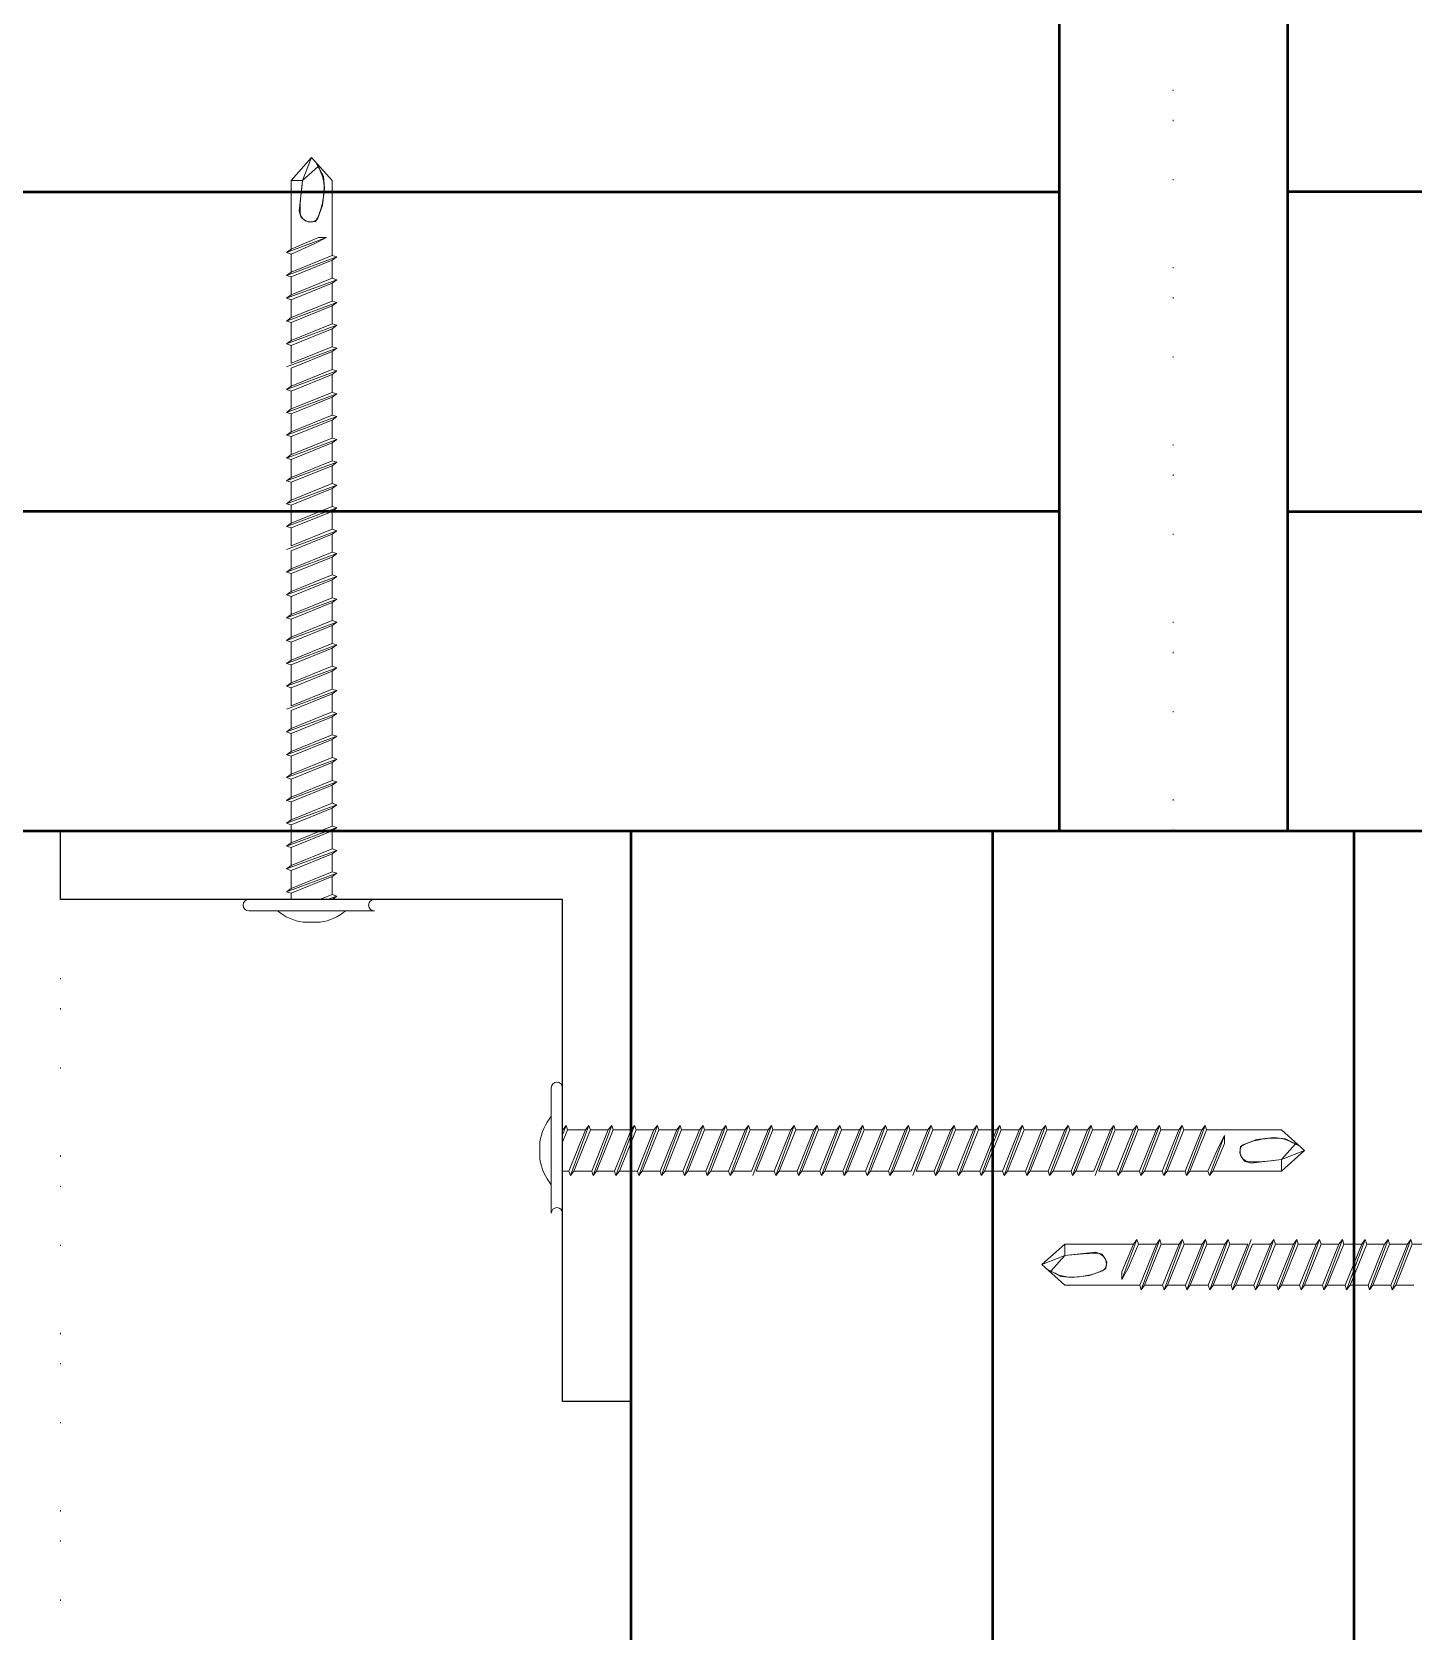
# Model space of a CAD drawing. Extents: x 936 to 24388, y 272 to 1613.
# Drawn here: x 1512 to 1633, y 693 to 833.1 of the extents above; entities that cross this region are included whole.
import ezdxf

# ---------------------------------------------------------------- set-up
doc = ezdxf.new("R2010")
doc.units = 0
doc.header["$MEASUREMENT"] = 0
doc.linetypes.add('ISOLATION', pattern=[15.24254, 0.00254, -2.54, -2.54, 0, 0, 0, -5.08, -2.54, 0, 0, 0, 0, -2.54])
doc.layers.get('0').update_dxf_attribs({"linetype": 'CONTINUOUS'})
for name, color, linetype, lineweight in [('001_Dark_1 20', 7, 'CONTINUOUS', 5), ('CLT', 7, 'CONTINUOUS', 50), ('hachures', 7, 'CONTINUOUS', 9), ('isolant', 7, 'ISOLATION', 9)]:
    doc.layers.add(name, color=color, linetype=linetype, lineweight=lineweight)

msp = doc.modelspace()

# ---------------------------------------------------------------- linework, layer by layer
for points in [[(1514.523438, 763.137207), (1564.523438, 763.137207)], [(1514.523438, 757.137207), (1514.523438, 763.137207)], [(1564.523438, 763.137207), (1564.523438, 713.137207)], [(1558.523438, 757.137207), (1514.523438, 757.137207)], [(1558.523438, 713.137207), (1558.523438, 757.137207)], [(1564.523438, 713.137207), (1558.523438, 713.137207)]]:
    msp.add_lwpolyline(points)
at = {"layer": '001_Dark_1 20'}
for points in [[(1536.523438, 822.135254), (1534.722656, 820.135254)], [(1536.923828, 821.690063), (1536.923828, 821.690063), (1536.992188, 821.561157), (1537.064453, 821.424316), (1537.136719, 821.281494), (1537.208984, 821.134277), (1537.279297, 820.984253), (1537.347656, 820.83313), (1537.408203, 820.682739), (1537.462891, 820.534546), (1537.507813, 820.389893), (1537.542969, 820.247803), (1537.570313, 820.107056), (1537.591797, 819.966309), (1537.605469, 819.824097), (1537.613281, 819.679199), (1537.615234, 819.530273), (1537.613281, 819.375977), (1537.605469, 819.215332), (1537.59375, 819.049561), (1537.578125, 818.879883), (1537.558594, 818.708008), (1537.533203, 818.5354), (1537.505859, 818.363525), (1537.474609, 818.193726), (1537.439453, 818.02771), (1537.400391, 817.866821), (1537.357422, 817.712036), (1537.314453, 817.564453), (1537.269531, 817.425171), (1537.224609, 817.294922), (1537.181641, 817.174927), (1537.138672, 817.066162), (1537.099609, 816.969604), (1537.0625, 816.885864), (1537.027344, 816.814209), (1536.994141, 816.753296), (1536.960938, 816.702026), (1536.925781, 816.659058), (1536.890625, 816.623413), (1536.849609, 816.593872), (1536.806641, 816.569092), (1536.757813, 816.548096), (1536.703125, 816.53064), (1536.646484, 816.516724), (1536.587891, 816.506226), (1536.529297, 816.499023), (1536.46875, 816.495239), (1536.410156, 816.494629), (1536.353516, 816.497192), (1536.300781, 816.50293), (1536.25, 816.511597), (1536.201172, 816.523193), (1536.15625, 816.537598), (1536.111328, 816.55481), (1536.066406, 816.574463), (1536.021484, 816.596802), (1535.978516, 816.621582), (1535.933594, 816.648682), (1535.888672, 816.679077), (1535.841797, 816.713379), (1535.796875, 816.752441), (1535.751953, 816.796997), (1535.707031, 816.848022), (1535.664063, 816.90625), (1535.623047, 816.972412), (1535.583984, 817.051758), (1535.550781, 817.167114), (1535.527344, 817.345581), (1535.519531, 817.614258), (1535.53125, 818.000488), (1535.564453, 818.53125), (1535.626953, 819.233765), (1535.722656, 820.135254), (1537.099609, 821.358032), (1537.560547, 820.492065), (1537.660156, 819.447754), (1537.478516, 817.972534), (1537.0625, 816.828735), (1536.865234, 816.530396), (1536.316406, 816.463989), (1535.986328, 816.59668), (1535.605469, 816.878418), (1535.421875, 817.442017), (1535.722656, 820.135254)], [(1535.722656, 820.135254), (1536.523438, 822.135254)], [(1538.322266, 820.135254), (1536.523438, 822.135254)], [(1534.722656, 820.135254), (1534.722656, 814.108887)], [(1534.722656, 820.135254), (1535.722656, 820.135254)], [(1538.322266, 820.135254), (1538.322266, 813.564819)], [(1537.832031, 815.135254), (1534.322266, 813.810791)], [(1537.142578, 815.135254), (1534.722656, 814.108887)], [(1536.820313, 814.592041), (1534.722656, 813.683228)], [(1537.832031, 815.135254), (1536.820313, 814.592041)], [(1537.832031, 815.135254), (1537.142578, 815.135254)], [(1534.322266, 813.810791), (1534.722656, 814.108887)], [(1534.722656, 813.683228), (1534.322266, 813.810791)], [(1538.722656, 813.437378), (1534.322266, 811.810791)], [(1534.722656, 812.108887), (1534.722656, 813.683228)], [(1538.322266, 813.564819), (1534.722656, 812.108887)], [(1538.322266, 813.13916), (1534.722656, 811.683228)], [(1538.722656, 813.437378), (1538.322266, 813.564819)], [(1538.322266, 813.13916), (1538.722656, 813.437378)], [(1538.322266, 811.564819), (1538.322266, 813.13916)], [(1534.322266, 811.810791), (1534.722656, 812.108887)], [(1534.722656, 811.683228), (1534.322266, 811.810791)], [(1534.722656, 810.108948), (1534.722656, 811.683228)], [(1538.722656, 811.437378), (1534.322266, 809.81073)], [(1538.322266, 811.564819), (1534.722656, 810.108948)], [(1538.322266, 811.13916), (1534.722656, 809.683289)], [(1538.722656, 811.437378), (1538.322266, 811.564819)], [(1538.322266, 811.13916), (1538.722656, 811.437378)], [(1538.322266, 809.564819), (1538.322266, 811.13916)], [(1534.322266, 809.81073), (1534.722656, 810.108948)], [(1534.722656, 809.683289), (1534.322266, 809.81073)], [(1538.722656, 809.437317), (1534.322266, 807.81073)], [(1534.722656, 808.108948), (1534.722656, 809.683289)], [(1538.322266, 809.564819), (1534.722656, 808.108948)], [(1538.322266, 809.13916), (1534.722656, 807.683289)], [(1538.722656, 809.437317), (1538.322266, 809.564819)], [(1538.322266, 809.13916), (1538.722656, 809.437317)], [(1538.322266, 807.564819), (1538.322266, 809.13916)], [(1534.322266, 807.81073), (1534.722656, 808.108948)], [(1534.722656, 807.683289), (1534.322266, 807.81073)], [(1534.722656, 806.108948), (1534.722656, 807.683289)], [(1538.322266, 807.564819), (1534.722656, 806.108948)], [(1538.722656, 807.437317), (1538.322266, 807.564819)], [(1538.722656, 807.437317), (1534.322266, 805.81073)], [(1534.322266, 805.81073), (1534.722656, 806.108948)], [(1538.322266, 807.13916), (1534.722656, 805.683289)], [(1538.322266, 807.13916), (1538.722656, 807.437317)], [(1538.322266, 805.564819), (1538.322266, 807.13916)], [(1534.722656, 805.683289), (1534.322266, 805.81073)], [(1538.722656, 805.437317), (1534.322266, 803.81073)], [(1534.722656, 804.108948), (1534.722656, 805.683289)], [(1538.322266, 805.564819), (1534.722656, 804.108948)], [(1538.322266, 805.13916), (1534.722656, 803.683289)], [(1538.722656, 805.437317), (1538.322266, 805.564819)], [(1538.322266, 805.13916), (1538.722656, 805.437317)], [(1538.322266, 803.564819), (1538.322266, 805.13916)], [(1538.722656, 803.437317), (1534.322266, 801.81073)], [(1534.722656, 802.108948), (1534.722656, 803.683289)], [(1538.322266, 803.564819), (1534.722656, 802.108948)], [(1538.722656, 803.437317), (1538.322266, 803.564819)], [(1538.322266, 803.13916), (1538.722656, 803.437317)], [(1534.322266, 801.81073), (1534.722656, 802.108948)], [(1538.322266, 803.13916), (1534.722656, 801.683289)], [(1538.322266, 801.564819), (1538.322266, 803.13916)], [(1534.722656, 801.683289), (1534.322266, 801.81073)], [(1538.722656, 801.437317), (1534.322266, 799.81073)], [(1534.722656, 800.108948), (1534.722656, 801.683289)], [(1538.322266, 801.564819), (1534.722656, 800.108948)], [(1538.322266, 801.13916), (1534.722656, 799.683289)], [(1538.722656, 801.437317), (1538.322266, 801.564819)], [(1538.322266, 801.13916), (1538.722656, 801.437317)], [(1538.322266, 799.564819), (1538.322266, 801.13916)], [(1534.322266, 799.81073), (1534.722656, 800.108948)], [(1534.722656, 799.683289), (1534.322266, 799.81073)], [(1538.722656, 799.437317), (1534.322266, 797.81073)], [(1534.722656, 798.108948), (1534.722656, 799.683289)], [(1538.322266, 799.564819), (1534.722656, 798.108948)], [(1538.322266, 799.13916), (1534.722656, 797.683289)], [(1538.722656, 799.437317), (1538.322266, 799.564819)], [(1538.322266, 799.13916), (1538.722656, 799.437317)], [(1538.322266, 797.564819), (1538.322266, 799.13916)], [(1534.322266, 797.81073), (1534.722656, 798.108948)], [(1534.722656, 797.683289), (1534.322266, 797.81073)], [(1534.722656, 796.108948), (1534.722656, 797.683289)], [(1538.722656, 797.437317), (1534.322266, 795.81073)], [(1538.322266, 797.564819), (1534.722656, 796.108948)], [(1538.322266, 797.13916), (1534.722656, 795.683289)], [(1538.722656, 797.437317), (1538.322266, 797.564819)], [(1538.322266, 797.13916), (1538.722656, 797.437317)], [(1538.322266, 795.564819), (1538.322266, 797.13916)], [(1534.322266, 795.81073), (1534.722656, 796.108948)], [(1534.722656, 795.683289), (1534.322266, 795.81073)], [(1538.722656, 795.437317), (1534.322266, 793.81073)], [(1534.722656, 794.108948), (1534.722656, 795.683289)], [(1538.322266, 795.564819), (1534.722656, 794.108948)], [(1538.322266, 795.13916), (1534.722656, 793.683289)], [(1538.722656, 795.437317), (1538.322266, 795.564819)], [(1538.322266, 795.13916), (1538.722656, 795.437317)], [(1538.322266, 793.564819), (1538.322266, 795.13916)], [(1534.322266, 793.81073), (1534.722656, 794.108948)], [(1534.722656, 793.683289), (1534.322266, 793.81073)], [(1534.722656, 792.108948), (1534.722656, 793.683289)], [(1538.322266, 793.564819), (1534.722656, 792.108948)], [(1538.722656, 793.437317), (1538.322266, 793.564819)], [(1538.722656, 793.437317), (1534.322266, 791.81073)], [(1534.322266, 791.81073), (1534.722656, 792.108948)], [(1538.322266, 793.13916), (1534.722656, 791.683289)], [(1538.322266, 793.13916), (1538.722656, 793.437317)], [(1538.322266, 791.564819), (1538.322266, 793.13916)], [(1534.722656, 791.683289), (1534.322266, 791.81073)], [(1538.722656, 791.437317), (1534.322266, 789.81073)], [(1534.722656, 790.108948), (1534.722656, 791.683289)], [(1538.322266, 791.564819), (1534.722656, 790.108948)], [(1538.322266, 791.13916), (1534.722656, 789.683289)], [(1538.722656, 791.437317), (1538.322266, 791.564819)], [(1538.322266, 791.13916), (1538.722656, 791.437317)], [(1538.322266, 789.564819), (1538.322266, 791.13916)], [(1534.322266, 789.81073), (1534.722656, 790.108948)], [(1534.722656, 789.683289), (1534.322266, 789.81073)], [(1538.722656, 789.437317), (1534.322266, 787.81073)], [(1534.722656, 788.108948), (1534.722656, 789.683289)], [(1538.322266, 789.564819), (1534.722656, 788.108948)], [(1538.722656, 789.437317), (1538.322266, 789.564819)], [(1538.322266, 789.13916), (1538.722656, 789.437317)], [(1538.322266, 789.13916), (1534.722656, 787.683289)], [(1538.322266, 787.564819), (1538.322266, 789.13916)], [(1538.722656, 787.437317), (1534.322266, 785.81073)], [(1534.722656, 786.108948), (1534.722656, 787.683289)], [(1538.322266, 787.564819), (1534.722656, 786.108948)], [(1538.322266, 787.13916), (1534.722656, 785.683289)], [(1538.722656, 787.437317), (1538.322266, 787.564819)], [(1538.322266, 787.13916), (1538.722656, 787.437317)], [(1538.322266, 785.564819), (1538.322266, 787.13916)], [(1534.322266, 785.81073), (1534.722656, 786.108948)], [(1534.722656, 785.683289), (1534.322266, 785.81073)], [(1538.722656, 785.437317), (1534.322266, 783.81073)], [(1534.722656, 784.108948), (1534.722656, 785.683289)], [(1538.322266, 785.564819), (1534.722656, 784.108948)], [(1538.322266, 785.13916), (1534.722656, 783.683289)], [(1538.722656, 785.437317), (1538.322266, 785.564819)], [(1538.322266, 785.13916), (1538.722656, 785.437317)], [(1538.322266, 783.564819), (1538.322266, 785.13916)], [(1534.322266, 783.81073), (1534.722656, 784.108948)], [(1534.722656, 783.683289), (1534.322266, 783.81073)], [(1534.722656, 782.108948), (1534.722656, 783.683289)], [(1538.722656, 783.437317), (1534.322266, 781.81073)], [(1538.322266, 783.564819), (1534.722656, 782.108948)], [(1538.322266, 783.13916), (1534.722656, 781.683289)], [(1538.722656, 783.437317), (1538.322266, 783.564819)], [(1538.322266, 783.13916), (1538.722656, 783.437317)], [(1538.322266, 781.564819), (1538.322266, 783.13916)], [(1534.322266, 781.81073), (1534.722656, 782.108948)], [(1534.722656, 781.683289), (1534.322266, 781.81073)], [(1538.722656, 781.437317), (1534.322266, 779.81073)], [(1534.722656, 780.108948), (1534.722656, 781.683289)], [(1538.322266, 781.564819), (1534.722656, 780.108948)], [(1538.322266, 781.13916), (1534.722656, 779.683289)], [(1538.722656, 781.437317), (1538.322266, 781.564819)], [(1538.322266, 781.13916), (1538.722656, 781.437317)], [(1538.322266, 779.564819), (1538.322266, 781.13916)], [(1534.322266, 779.81073), (1534.722656, 780.108948)], [(1534.722656, 779.683289), (1534.322266, 779.81073)], [(1538.722656, 779.437317), (1534.322266, 777.81073)], [(1534.722656, 778.108948), (1534.722656, 779.683289)], [(1538.322266, 779.564819), (1534.722656, 778.108948)], [(1538.722656, 779.437317), (1538.322266, 779.564819)], [(1538.322266, 779.13916), (1538.722656, 779.437317)], [(1534.322266, 777.81073), (1534.722656, 778.108948)], [(1538.322266, 779.13916), (1534.722656, 777.683289)], [(1538.322266, 777.564819), (1538.322266, 779.13916)], [(1534.722656, 777.683289), (1534.322266, 777.81073)], [(1538.722656, 777.437317), (1534.322266, 775.81073)], [(1534.722656, 776.108948), (1534.722656, 777.683289)], [(1538.322266, 777.564819), (1534.722656, 776.108948)], [(1538.322266, 777.13916), (1534.722656, 775.683289)], [(1538.722656, 777.437317), (1538.322266, 777.564819)], [(1538.322266, 777.13916), (1538.722656, 777.437317)], [(1538.322266, 775.564819), (1538.322266, 777.13916)], [(1534.322266, 775.81073), (1534.722656, 776.108948)], [(1534.722656, 775.683289), (1534.322266, 775.81073)], [(1538.722656, 775.437317), (1534.322266, 773.81073)], [(1534.722656, 774.108948), (1534.722656, 775.683289)], [(1538.322266, 775.564819), (1534.722656, 774.108948)], [(1538.722656, 775.437317), (1538.322266, 775.564819)], [(1538.322266, 775.13916), (1538.722656, 775.437317)], [(1538.322266, 775.13916), (1534.722656, 773.683289)], [(1538.322266, 773.564819), (1538.322266, 775.13916)], [(1538.722656, 773.437317), (1534.322266, 771.81073)], [(1534.722656, 772.108948), (1534.722656, 773.683289)], [(1538.322266, 773.564819), (1534.722656, 772.108948)], [(1538.322266, 773.13916), (1534.722656, 771.683289)], [(1538.722656, 773.437317), (1538.322266, 773.564819)], [(1538.322266, 773.13916), (1538.722656, 773.437317)], [(1538.322266, 771.564819), (1538.322266, 773.13916)], [(1534.322266, 771.81073), (1534.722656, 772.108948)], [(1534.722656, 771.683289), (1534.322266, 771.81073)], [(1538.722656, 771.437317), (1534.322266, 769.81073)], [(1534.722656, 770.108948), (1534.722656, 771.683289)], [(1538.322266, 771.564819), (1534.722656, 770.108948)], [(1538.322266, 771.13916), (1534.722656, 769.683289)], [(1538.722656, 771.437317), (1538.322266, 771.564819)], [(1538.322266, 771.13916), (1538.722656, 771.437317)], [(1538.322266, 769.564819), (1538.322266, 771.13916)], [(1534.322266, 769.81073), (1534.722656, 770.108948)], [(1534.722656, 769.683289), (1534.322266, 769.81073)], [(1534.722656, 768.108948), (1534.722656, 769.683289)], [(1538.722656, 769.437317), (1534.322266, 767.81073)], [(1538.322266, 769.564819), (1534.722656, 768.108948)], [(1538.322266, 769.13916), (1534.722656, 767.683289)], [(1538.722656, 769.437317), (1538.322266, 769.564819)], [(1538.322266, 769.13916), (1538.722656, 769.437317)], [(1538.322266, 767.564819), (1538.322266, 769.13916)], [(1534.322266, 767.81073), (1534.722656, 768.108948)], [(1534.722656, 767.683289), (1534.322266, 767.81073)], [(1538.722656, 767.437317), (1534.322266, 765.81073)], [(1534.722656, 766.108948), (1534.722656, 767.683289)], [(1538.322266, 767.564819), (1534.722656, 766.108948)], [(1538.322266, 767.13916), (1534.722656, 765.683289)], [(1538.722656, 767.437317), (1538.322266, 767.564819)], [(1538.322266, 767.13916), (1538.722656, 767.437317)], [(1538.322266, 765.564819), (1538.322266, 767.13916)], [(1534.322266, 765.81073), (1534.722656, 766.108948)], [(1534.722656, 765.683289), (1534.322266, 765.81073)], [(1538.722656, 765.437317), (1534.322266, 763.81073)], [(1534.722656, 764.108948), (1534.722656, 765.683289)], [(1538.322266, 765.564819), (1534.722656, 764.108948)], [(1538.722656, 765.437317), (1538.322266, 765.564819)], [(1538.322266, 765.13916), (1538.722656, 765.437317)], [(1534.322266, 763.81073), (1534.722656, 764.108948)], [(1538.322266, 765.13916), (1534.722656, 763.683289)], [(1538.322266, 763.564819), (1538.322266, 765.13916)], [(1534.722656, 763.683289), (1534.322266, 763.81073)], [(1538.722656, 763.437317), (1534.322266, 761.81073)], [(1534.722656, 762.108948), (1534.722656, 763.683289)], [(1538.322266, 763.564819), (1534.722656, 762.108948)], [(1538.322266, 763.13916), (1534.722656, 761.683289)], [(1538.722656, 763.437317), (1538.322266, 763.564819)], [(1538.322266, 763.13916), (1538.722656, 763.437317)], [(1538.322266, 761.564819), (1538.322266, 763.13916)], [(1534.322266, 761.81073), (1534.722656, 762.108948)], [(1534.722656, 761.683289), (1534.322266, 761.81073)], [(1538.722656, 761.437317), (1534.322266, 759.81073)], [(1534.722656, 760.108948), (1534.722656, 761.683289)], [(1538.322266, 761.564819), (1534.722656, 760.108948)], [(1538.722656, 761.437317), (1538.322266, 761.564819)], [(1538.322266, 761.13916), (1538.722656, 761.437317)], [(1534.322266, 759.81073), (1534.722656, 760.108948)], [(1534.722656, 759.683289), (1534.322266, 759.81073)], [(1538.322266, 761.13916), (1534.722656, 759.683289)], [(1538.322266, 759.564819), (1538.322266, 761.13916)], [(1538.722656, 759.437317), (1534.322266, 757.81073)], [(1534.722656, 758.108948), (1534.722656, 759.683289)], [(1538.322266, 759.564819), (1534.722656, 758.108948)], [(1538.322266, 759.13916), (1534.722656, 757.683289)], [(1538.722656, 759.437317), (1538.322266, 759.564819)], [(1538.322266, 759.13916), (1538.722656, 759.437317)], [(1538.322266, 757.564819), (1538.322266, 759.13916)], [(1542.023438, 757.137207), (1531.023438, 757.137207)], [(1534.322266, 757.81073), (1534.722656, 758.108948)], [(1534.722656, 757.683289), (1534.322266, 757.81073)], [(1534.722656, 757.683289), (1534.722656, 757.135254)], [(1538.322266, 757.564819), (1537.259766, 757.135254)], [(1538.722656, 757.437317), (1537.90625, 757.135254)], [(1538.722656, 757.437317), (1538.322266, 757.564819)], [(1538.322266, 757.13916), (1538.722656, 757.437317)], [(1542.023438, 756.137207), (1531.023438, 756.137207)], [(1537.273438, 755.137207), (1535.773438, 755.137207)], [(1557.523438, 740.637207), (1557.523438, 729.637207)], [(1558.523438, 740.637207), (1558.523438, 729.637207)], [(1558.822266, 737.337158), (1558.521484, 736.52002)], [(1558.951172, 736.937195), (1558.521484, 735.875)], [(1558.525391, 736.937195), (1558.822266, 737.337158)], [(1558.822266, 737.337158), (1558.951172, 736.937195)], [(1558.951172, 736.937195), (1560.525391, 736.937195)], [(1560.525391, 736.937195), (1559.068359, 733.337158)], [(1560.822266, 737.337158), (1559.197266, 732.937195)], [(1560.951172, 736.937195), (1559.494141, 733.337158)], [(1560.525391, 736.937195), (1560.822266, 737.337158)], [(1560.822266, 737.337158), (1560.951172, 736.937195)], [(1560.951172, 736.937195), (1562.525391, 736.937195)], [(1562.525391, 736.937195), (1561.068359, 733.337158)], [(1562.822266, 737.337158), (1561.197266, 732.937195)], [(1562.951172, 736.937195), (1561.494141, 733.337158)], [(1562.525391, 736.937195), (1562.822266, 737.337158)], [(1562.822266, 737.337158), (1562.951172, 736.937195)], [(1562.951172, 736.937195), (1564.525391, 736.937195)], [(1564.525391, 736.937195), (1563.068359, 733.337158)], [(1564.822266, 737.337158), (1563.197266, 732.937195)], [(1564.951172, 736.937195), (1563.494141, 733.337158)], [(1564.525391, 736.937195), (1564.822266, 737.337158)], [(1564.822266, 737.337158), (1564.951172, 736.937195)], [(1564.951172, 736.937195), (1566.525391, 736.937195)], [(1566.525391, 736.937195), (1565.068359, 733.337158)], [(1566.822266, 737.337158), (1565.197266, 732.937195)], [(1566.951172, 736.937195), (1565.494141, 733.337158)], [(1566.525391, 736.937195), (1566.822266, 737.337158)], [(1566.822266, 737.337158), (1566.951172, 736.937195)], [(1566.951172, 736.937195), (1568.525391, 736.937195)], [(1568.525391, 736.937195), (1567.068359, 733.337158)], [(1568.822266, 737.337158), (1567.197266, 732.937195)], [(1568.951172, 736.937195), (1567.494141, 733.337158)], [(1568.525391, 736.937195), (1568.822266, 737.337158)], [(1568.822266, 737.337158), (1568.951172, 736.937195)], [(1568.951172, 736.937195), (1570.525391, 736.937195)], [(1570.525391, 736.937195), (1569.068359, 733.337158)], [(1570.822266, 737.337158), (1569.197266, 732.937195)], [(1570.951172, 736.937195), (1569.494141, 733.337158)], [(1570.525391, 736.937195), (1570.822266, 737.337158)], [(1570.822266, 737.337158), (1570.951172, 736.937195)], [(1570.951172, 736.937195), (1572.525391, 736.937195)], [(1572.525391, 736.937195), (1571.068359, 733.337158)], [(1572.822266, 737.337158), (1571.197266, 732.937195)], [(1572.951172, 736.937195), (1571.494141, 733.337158)], [(1572.525391, 736.937195), (1572.822266, 737.337158)], [(1572.822266, 737.337158), (1572.951172, 736.937195)], [(1572.951172, 736.937195), (1574.525391, 736.937195)], [(1574.525391, 736.937195), (1573.068359, 733.337158)], [(1574.822266, 737.337158), (1573.197266, 732.937195)], [(1574.951172, 736.937195), (1573.494141, 733.337158)], [(1574.525391, 736.937195), (1574.822266, 737.337158)], [(1574.822266, 737.337158), (1574.951172, 736.937195)], [(1574.951172, 736.937195), (1576.525391, 736.937195)], [(1576.525391, 736.937195), (1575.068359, 733.337158)], [(1576.822266, 737.337158), (1575.197266, 732.937195)], [(1576.951172, 736.937195), (1575.494141, 733.337158)], [(1576.525391, 736.937195), (1576.822266, 737.337158)], [(1576.822266, 737.337158), (1576.951172, 736.937195)], [(1576.951172, 736.937195), (1578.525391, 736.937195)], [(1578.525391, 736.937195), (1577.068359, 733.337158)], [(1578.822266, 737.337158), (1577.197266, 732.937195)], [(1578.951172, 736.937195), (1577.494141, 733.337158)], [(1578.525391, 736.937195), (1578.822266, 737.337158)], [(1578.822266, 737.337158), (1578.951172, 736.937195)], [(1578.951172, 736.937195), (1580.525391, 736.937195)], [(1580.525391, 736.937195), (1579.068359, 733.337158)], [(1580.822266, 737.337158), (1579.197266, 732.937195)], [(1580.951172, 736.937195), (1579.494141, 733.337158)], [(1580.525391, 736.937195), (1580.822266, 737.337158)], [(1580.822266, 737.337158), (1580.951172, 736.937195)], [(1580.951172, 736.937195), (1582.525391, 736.937195)], [(1582.525391, 736.937195), (1581.068359, 733.337158)], [(1582.822266, 737.337158), (1581.197266, 732.937195)], [(1582.951172, 736.937195), (1581.494141, 733.337158)], [(1582.525391, 736.937195), (1582.822266, 737.337158)], [(1582.822266, 737.337158), (1582.951172, 736.937195)], [(1582.951172, 736.937195), (1584.525391, 736.937195)], [(1584.525391, 736.937195), (1583.068359, 733.337158)], [(1584.822266, 737.337158), (1583.197266, 732.937195)], [(1584.951172, 736.937195), (1583.494141, 733.337158)], [(1584.525391, 736.937195), (1584.822266, 737.337158)], [(1584.822266, 737.337158), (1584.951172, 736.937195)], [(1584.951172, 736.937195), (1586.525391, 736.937195)], [(1586.525391, 736.937195), (1585.068359, 733.337158)], [(1586.822266, 737.337158), (1585.197266, 732.937195)], [(1586.951172, 736.937195), (1585.494141, 733.337158)], [(1586.525391, 736.937195), (1586.822266, 737.337158)], [(1586.822266, 737.337158), (1586.951172, 736.937195)], [(1586.951172, 736.937195), (1588.525391, 736.937195)], [(1588.525391, 736.937195), (1587.068359, 733.337158)], [(1588.822266, 737.337158), (1587.197266, 732.937195)], [(1588.951172, 736.937195), (1587.494141, 733.337158)], [(1588.525391, 736.937195), (1588.822266, 737.337158)], [(1588.822266, 737.337158), (1588.951172, 736.937195)], [(1588.951172, 736.937195), (1590.525391, 736.937195)], [(1590.525391, 736.937195), (1589.068359, 733.337158)], [(1590.822266, 737.337158), (1589.197266, 732.937195)], [(1590.951172, 736.937195), (1589.494141, 733.337158)], [(1590.525391, 736.937195), (1590.822266, 737.337158)], [(1590.822266, 737.337158), (1590.951172, 736.937195)], [(1590.951172, 736.937195), (1592.525391, 736.937195)], [(1592.525391, 736.937195), (1591.068359, 733.337158)], [(1592.822266, 737.337158), (1591.197266, 732.937195)], [(1592.951172, 736.937195), (1591.494141, 733.337158)], [(1592.525391, 736.937195), (1592.822266, 737.337158)], [(1592.822266, 737.337158), (1592.951172, 736.937195)], [(1592.951172, 736.937195), (1594.525391, 736.937195)], [(1594.525391, 736.937195), (1593.068359, 733.337158)], [(1594.822266, 737.337158), (1593.197266, 732.937195)], [(1594.951172, 736.937195), (1593.494141, 733.337158)], [(1594.525391, 736.937195), (1594.822266, 737.337158)], [(1594.822266, 737.337158), (1594.951172, 736.937195)], [(1594.951172, 736.937195), (1596.525391, 736.937195)], [(1596.525391, 736.937195), (1595.068359, 733.337158)], [(1596.822266, 737.337158), (1595.197266, 732.937195)], [(1596.951172, 736.937195), (1595.494141, 733.337158)], [(1596.525391, 736.937195), (1596.822266, 737.337158)], [(1596.822266, 737.337158), (1596.951172, 736.937195)], [(1596.951172, 736.937195), (1598.525391, 736.937195)], [(1598.525391, 736.937195), (1597.068359, 733.337158)], [(1598.822266, 737.337158), (1597.197266, 732.937195)], [(1598.951172, 736.937195), (1597.494141, 733.337158)], [(1598.525391, 736.937195), (1598.822266, 737.337158)], [(1598.822266, 737.337158), (1598.951172, 736.937195)], [(1598.951172, 736.937195), (1600.525391, 736.937195)], [(1600.525391, 736.937195), (1599.068359, 733.337158)], [(1600.822266, 737.337158), (1599.197266, 732.937195)], [(1600.951172, 736.937195), (1599.494141, 733.337158)], [(1600.525391, 736.937195), (1600.822266, 737.337158)], [(1600.822266, 737.337158), (1600.951172, 736.937195)], [(1600.951172, 736.937195), (1602.525391, 736.937195)], [(1602.525391, 736.937195), (1601.068359, 733.337158)], [(1602.822266, 737.337158), (1601.197266, 732.937195)], [(1602.951172, 736.937195), (1601.494141, 733.337158)], [(1602.525391, 736.937195), (1602.822266, 737.337158)], [(1602.822266, 737.337158), (1602.951172, 736.937195)], [(1602.951172, 736.937195), (1604.525391, 736.937195)], [(1604.525391, 736.937195), (1603.068359, 733.337158)], [(1604.822266, 737.337158), (1603.197266, 732.937195)], [(1604.951172, 736.937195), (1603.494141, 733.337158)], [(1604.525391, 736.937195), (1604.822266, 737.337158)], [(1604.822266, 737.337158), (1604.951172, 736.937195)], [(1604.951172, 736.937195), (1606.525391, 736.937195)], [(1606.525391, 736.937195), (1605.068359, 733.337158)], [(1606.822266, 737.337158), (1605.197266, 732.937195)], [(1606.951172, 736.937195), (1605.494141, 733.337158)], [(1606.525391, 736.937195), (1606.822266, 737.337158)], [(1606.822266, 737.337158), (1606.951172, 736.937195)], [(1606.951172, 736.937195), (1608.525391, 736.937195)], [(1608.525391, 736.937195), (1607.068359, 733.337158)], [(1608.822266, 737.337158), (1607.197266, 732.937195)], [(1608.951172, 736.937195), (1607.494141, 733.337158)], [(1608.525391, 736.937195), (1608.822266, 737.337158)], [(1608.822266, 737.337158), (1608.951172, 736.937195)], [(1608.951172, 736.937195), (1610.525391, 736.937195)], [(1610.525391, 736.937195), (1609.068359, 733.337158)], [(1610.822266, 737.337158), (1609.197266, 732.937195)], [(1610.951172, 736.937195), (1609.494141, 733.337158)], [(1610.525391, 736.937195), (1610.822266, 737.337158)], [(1610.822266, 737.337158), (1610.951172, 736.937195)], [(1610.951172, 736.937195), (1612.525391, 736.937195)], [(1612.525391, 736.937195), (1611.068359, 733.337158)], [(1612.822266, 737.337158), (1611.197266, 732.937195)], [(1612.951172, 736.937195), (1611.494141, 733.337158)], [(1612.525391, 736.937195), (1612.822266, 737.337158)], [(1612.822266, 737.337158), (1612.951172, 736.937195)], [(1612.951172, 736.937195), (1614.525391, 736.937195)], [(1614.525391, 736.937195), (1613.068359, 733.337158)], [(1614.822266, 737.337158), (1613.197266, 732.937195)], [(1614.951172, 736.937195), (1613.494141, 733.337158)], [(1614.525391, 736.937195), (1614.822266, 737.337158)], [(1614.822266, 737.337158), (1614.951172, 736.937195)], [(1621.521484, 736.937195), (1614.951172, 736.937195)], [(1616.521484, 736.44574), (1615.197266, 732.937195)], [(1616.521484, 736.44574), (1615.978516, 735.434021)], [(1616.521484, 736.44574), (1616.521484, 735.756958)], [(1623.076172, 735.537842), (1623.076172, 735.537842), (1622.947266, 735.606262), (1622.810547, 735.677917), (1622.667969, 735.751038), (1622.519531, 735.823853), (1622.369141, 735.894592), (1622.21875, 735.961426), (1622.068359, 736.022583), (1621.919922, 736.076294), (1621.775391, 736.121155), (1621.632813, 736.15741), (1621.492188, 736.185608), (1621.351563, 736.206421), (1621.208984, 736.220337), (1621.064453, 736.228088), (1620.916016, 736.230225), (1620.761719, 736.227356), (1620.601563, 736.219971), (1620.435547, 736.208313), (1620.265625, 736.192383), (1620.09375, 736.172424), (1619.921875, 736.148376), (1619.75, 736.120422), (1619.580078, 736.088684), (1619.414063, 736.053162), (1619.251953, 736.01416), (1619.097656, 735.972412), (1618.949219, 735.928833), (1618.810547, 735.884216), (1618.679688, 735.839478), (1618.560547, 735.795471), (1618.451172, 735.753113), (1618.355469, 735.713257), (1618.271484, 735.676514), (1618.199219, 735.641968), (1618.138672, 735.608643), (1618.087891, 735.575378), (1618.044922, 735.541077), (1618.009766, 735.504578), (1617.980469, 735.464905), (1617.955078, 735.420837), (1617.933594, 735.371704), (1617.916016, 735.318237), (1617.902344, 735.261475), (1617.892578, 735.202576), (1617.884766, 735.1427), (1617.880859, 735.082825), (1617.880859, 735.02417), (1617.882813, 734.967773), (1617.888672, 734.91449), (1617.896484, 734.864075), (1617.908203, 734.815979), (1617.923828, 734.769714), (1617.939453, 734.724731), (1617.960938, 734.680542), (1617.982422, 734.636597), (1618.007813, 734.592407), (1618.035156, 734.547546), (1618.064453, 734.502197), (1618.099609, 734.456665), (1618.138672, 734.411255), (1618.183594, 734.366333), (1618.234375, 734.322144), (1618.291016, 734.279053), (1618.357422, 734.237305), (1618.4375, 734.197937), (1618.552734, 734.164612), (1618.730469, 734.141724), (1619, 734.133667), (1619.386719, 734.144775), (1619.916016, 734.179504), (1620.619141, 734.242188), (1621.521484, 734.337158), (1622.744141, 735.714355), (1621.876953, 736.174805), (1620.833984, 736.274353), (1619.357422, 736.091858), (1618.214844, 735.677185), (1617.916016, 735.479065), (1617.849609, 734.931641), (1617.982422, 734.60083), (1618.263672, 734.219299), (1618.828125, 734.036865), (1621.521484, 734.337158)], [(1621.521484, 736.937195), (1623.521484, 735.137207)], [(1556.523438, 735.887207), (1556.523438, 734.387207)], [(1615.978516, 735.434021), (1615.068359, 733.337158)], [(1616.521484, 735.756958), (1615.494141, 733.337158)], [(1623.521484, 735.137207), (1621.521484, 733.337158)], [(1621.521484, 734.337158), (1623.521484, 735.137207)], [(1559.068359, 733.337158), (1558.521484, 733.337158)], [(1559.068359, 733.337158), (1559.197266, 732.937195)], [(1559.197266, 732.937195), (1559.494141, 733.337158)], [(1559.494141, 733.337158), (1561.068359, 733.337158)], [(1561.068359, 733.337158), (1561.197266, 732.937195)], [(1561.197266, 732.937195), (1561.494141, 733.337158)], [(1561.494141, 733.337158), (1563.068359, 733.337158)], [(1563.068359, 733.337158), (1563.197266, 732.937195)], [(1563.197266, 732.937195), (1563.494141, 733.337158)], [(1563.494141, 733.337158), (1565.068359, 733.337158)], [(1565.068359, 733.337158), (1565.197266, 732.937195)], [(1565.197266, 732.937195), (1565.494141, 733.337158)], [(1565.494141, 733.337158), (1567.068359, 733.337158)], [(1567.068359, 733.337158), (1567.197266, 732.937195)], [(1567.197266, 732.937195), (1567.494141, 733.337158)], [(1567.494141, 733.337158), (1569.068359, 733.337158)], [(1569.068359, 733.337158), (1569.197266, 732.937195)], [(1569.197266, 732.937195), (1569.494141, 733.337158)], [(1569.494141, 733.337158), (1571.068359, 733.337158)], [(1571.068359, 733.337158), (1571.197266, 732.937195)], [(1571.197266, 732.937195), (1571.494141, 733.337158)], [(1571.494141, 733.337158), (1573.068359, 733.337158)], [(1573.068359, 733.337158), (1573.197266, 732.937195)], [(1573.197266, 732.937195), (1573.494141, 733.337158)], [(1573.494141, 733.337158), (1575.068359, 733.337158)], [(1575.494141, 733.337158), (1577.068359, 733.337158)], [(1577.068359, 733.337158), (1577.197266, 732.937195)], [(1577.197266, 732.937195), (1577.494141, 733.337158)], [(1577.494141, 733.337158), (1579.068359, 733.337158)], [(1579.068359, 733.337158), (1579.197266, 732.937195)], [(1579.197266, 732.937195), (1579.494141, 733.337158)], [(1579.494141, 733.337158), (1581.068359, 733.337158)], [(1581.068359, 733.337158), (1581.197266, 732.937195)], [(1581.197266, 732.937195), (1581.494141, 733.337158)], [(1581.494141, 733.337158), (1583.068359, 733.337158)], [(1583.068359, 733.337158), (1583.197266, 732.937195)], [(1583.197266, 732.937195), (1583.494141, 733.337158)], [(1583.494141, 733.337158), (1585.068359, 733.337158)], [(1585.068359, 733.337158), (1585.197266, 732.937195)], [(1585.197266, 732.937195), (1585.494141, 733.337158)], [(1585.494141, 733.337158), (1587.068359, 733.337158)], [(1587.068359, 733.337158), (1587.197266, 732.937195)], [(1587.197266, 732.937195), (1587.494141, 733.337158)], [(1587.494141, 733.337158), (1589.068359, 733.337158)], [(1589.494141, 733.337158), (1591.068359, 733.337158)], [(1591.068359, 733.337158), (1591.197266, 732.937195)], [(1591.197266, 732.937195), (1591.494141, 733.337158)], [(1591.494141, 733.337158), (1593.068359, 733.337158)], [(1593.068359, 733.337158), (1593.197266, 732.937195)], [(1593.197266, 732.937195), (1593.494141, 733.337158)], [(1593.494141, 733.337158), (1595.068359, 733.337158)], [(1595.068359, 733.337158), (1595.197266, 732.937195)], [(1595.197266, 732.937195), (1595.494141, 733.337158)], [(1595.494141, 733.337158), (1597.068359, 733.337158)], [(1597.068359, 733.337158), (1597.197266, 732.937195)], [(1597.197266, 732.937195), (1597.494141, 733.337158)], [(1597.494141, 733.337158), (1599.068359, 733.337158)], [(1599.068359, 733.337158), (1599.197266, 732.937195)], [(1599.197266, 732.937195), (1599.494141, 733.337158)], [(1599.494141, 733.337158), (1601.068359, 733.337158)], [(1601.068359, 733.337158), (1601.197266, 732.937195)], [(1601.197266, 732.937195), (1601.494141, 733.337158)], [(1601.494141, 733.337158), (1603.068359, 733.337158)], [(1603.068359, 733.337158), (1603.197266, 732.937195)], [(1603.197266, 732.937195), (1603.494141, 733.337158)], [(1603.494141, 733.337158), (1605.068359, 733.337158)], [(1605.494141, 733.337158), (1607.068359, 733.337158)], [(1607.068359, 733.337158), (1607.197266, 732.937195)], [(1607.197266, 732.937195), (1607.494141, 733.337158)], [(1607.494141, 733.337158), (1609.068359, 733.337158)], [(1609.068359, 733.337158), (1609.197266, 732.937195)], [(1609.197266, 732.937195), (1609.494141, 733.337158)], [(1609.494141, 733.337158), (1611.068359, 733.337158)], [(1611.068359, 733.337158), (1611.197266, 732.937195)], [(1611.197266, 732.937195), (1611.494141, 733.337158)], [(1611.494141, 733.337158), (1613.068359, 733.337158)], [(1613.068359, 733.337158), (1613.197266, 732.937195)], [(1613.197266, 732.937195), (1613.494141, 733.337158)], [(1613.494141, 733.337158), (1615.068359, 733.337158)], [(1615.068359, 733.337158), (1615.197266, 732.937195)], [(1615.197266, 732.937195), (1615.494141, 733.337158)], [(1621.521484, 733.337158), (1615.494141, 733.337158)], [(1621.521484, 733.337158), (1621.521484, 734.337158)], [(1600.525391, 725.137207), (1602.525391, 726.937195)], [(1600.970703, 724.736572), (1600.970703, 724.736572), (1601.099609, 724.668152), (1601.236328, 724.596436), (1601.378906, 724.523315), (1601.525391, 724.4505), (1601.675781, 724.379761), (1601.826172, 724.312927), (1601.976563, 724.25177), (1602.125, 724.198059), (1602.269531, 724.153198), (1602.412109, 724.117004), (1602.552734, 724.088745), (1602.693359, 724.067993), (1602.835938, 724.054016), (1602.980469, 724.046265), (1603.128906, 724.044128), (1603.283203, 724.047058), (1603.445313, 724.054382), (1603.611328, 724.066101), (1603.779297, 724.08197), (1603.951172, 724.10199), (1604.125, 724.125977), (1604.296875, 724.153931), (1604.466797, 724.18573), (1604.632813, 724.221191), (1604.792969, 724.260193), (1604.947266, 724.301941), (1605.095703, 724.345581), (1605.234375, 724.390198), (1605.365234, 724.434937), (1605.484375, 724.478882), (1605.59375, 724.52124), (1605.691406, 724.561096), (1605.773438, 724.5979), (1605.845703, 724.632385), (1605.90625, 724.665771), (1605.958984, 724.699036), (1606, 724.733337), (1606.037109, 724.769775), (1606.066406, 724.809448), (1606.091797, 724.853516), (1606.111328, 724.902649), (1606.128906, 724.956177), (1606.142578, 725.012878), (1606.154297, 725.071777), (1606.160156, 725.131714), (1606.164063, 725.191528), (1606.166016, 725.250244), (1606.162109, 725.306641), (1606.15625, 725.359924), (1606.148438, 725.410339), (1606.136719, 725.458374), (1606.123047, 725.504639), (1606.105469, 725.549622), (1606.085938, 725.593811), (1606.0625, 725.637756), (1606.039063, 725.682007), (1606.011719, 725.726868), (1605.980469, 725.772217), (1605.947266, 725.817688), (1605.908203, 725.863098), (1605.863281, 725.90802), (1605.8125, 725.952209), (1605.753906, 725.995361), (1605.6875, 726.037109), (1605.607422, 726.076477), (1605.492188, 726.109802), (1605.314453, 726.132629), (1605.044922, 726.140686), (1604.660156, 726.129578), (1604.128906, 726.094849), (1603.425781, 726.032166), (1602.525391, 725.937195), (1601.302734, 724.559998), (1602.167969, 724.099548), (1603.212891, 724), (1604.6875, 724.182495), (1605.832031, 724.597229), (1606.128906, 724.795288), (1606.195313, 725.342712), (1606.0625, 725.673523), (1605.78125, 726.055054), (1605.21875, 726.237549), (1602.525391, 725.937195)], [(1602.525391, 726.937195), (1608.550781, 726.937195)], [(1602.525391, 726.937195), (1602.525391, 725.937195)], [(1607.525391, 723.828674), (1608.849609, 727.337158)], [(1607.525391, 724.517456), (1608.550781, 726.937195)], [(1608.068359, 724.840393), (1608.976563, 726.937195)], [(1608.849609, 727.337158), (1608.550781, 726.937195)], [(1608.976563, 726.937195), (1608.849609, 727.337158)], [(1610.550781, 726.937195), (1608.976563, 726.937195)], [(1609.095703, 723.337158), (1610.550781, 726.937195)], [(1609.222656, 722.937195), (1610.849609, 727.337158)], [(1609.521484, 723.337158), (1610.976563, 726.937195)], [(1610.849609, 727.337158), (1610.550781, 726.937195)], [(1610.976563, 726.937195), (1610.849609, 727.337158)], [(1612.550781, 726.937195), (1610.976563, 726.937195)], [(1611.095703, 723.337158), (1612.550781, 726.937195)], [(1611.222656, 722.937195), (1612.849609, 727.337158)], [(1611.521484, 723.337158), (1612.976563, 726.937195)], [(1612.849609, 727.337158), (1612.550781, 726.937195)], [(1612.976563, 726.937195), (1612.849609, 727.337158)], [(1614.550781, 726.937195), (1612.976563, 726.937195)], [(1613.095703, 723.337158), (1614.550781, 726.937195)], [(1613.222656, 722.937195), (1614.849609, 727.337158)], [(1613.521484, 723.337158), (1614.976563, 726.937195)], [(1614.849609, 727.337158), (1614.550781, 726.937195)], [(1614.976563, 726.937195), (1614.849609, 727.337158)], [(1616.550781, 726.937195), (1614.976563, 726.937195)], [(1615.095703, 723.337158), (1616.550781, 726.937195)], [(1615.222656, 722.937195), (1616.849609, 727.337158)], [(1615.521484, 723.337158), (1616.976563, 726.937195)], [(1616.849609, 727.337158), (1616.550781, 726.937195)], [(1616.976563, 726.937195), (1616.849609, 727.337158)], [(1618.550781, 726.937195), (1616.976563, 726.937195)], [(1617.095703, 723.337158), (1618.550781, 726.937195)], [(1617.222656, 722.937195), (1618.849609, 727.337158)], [(1617.521484, 723.337158), (1618.976563, 726.937195)], [(1620.550781, 726.937195), (1618.976563, 726.937195)], [(1619.095703, 723.337158), (1620.550781, 726.937195)], [(1619.222656, 722.937195), (1620.849609, 727.337158)], [(1619.521484, 723.337158), (1620.976563, 726.937195)], [(1620.849609, 727.337158), (1620.550781, 726.937195)], [(1620.976563, 726.937195), (1620.849609, 727.337158)], [(1622.550781, 726.937195), (1620.976563, 726.937195)], [(1621.095703, 723.337158), (1622.550781, 726.937195)], [(1621.222656, 722.937195), (1622.849609, 727.337158)], [(1621.521484, 723.337158), (1622.976563, 726.937195)], [(1622.849609, 727.337158), (1622.550781, 726.937195)], [(1622.976563, 726.937195), (1622.849609, 727.337158)], [(1624.550781, 726.937195), (1622.976563, 726.937195)], [(1623.095703, 723.337158), (1624.550781, 726.937195)], [(1623.222656, 722.937195), (1624.849609, 727.337158)], [(1623.521484, 723.337158), (1624.976563, 726.937195)], [(1624.849609, 727.337158), (1624.550781, 726.937195)], [(1624.976563, 726.937195), (1624.849609, 727.337158)], [(1626.550781, 726.937195), (1624.976563, 726.937195)], [(1625.095703, 723.337158), (1626.550781, 726.937195)], [(1625.222656, 722.937195), (1626.849609, 727.337158)], [(1625.521484, 723.337158), (1626.976563, 726.937195)], [(1626.849609, 727.337158), (1626.550781, 726.937195)], [(1626.976563, 726.937195), (1626.849609, 727.337158)], [(1628.550781, 726.937195), (1626.976563, 726.937195)], [(1627.095703, 723.337158), (1628.550781, 726.937195)], [(1627.222656, 722.937195), (1628.849609, 727.337158)], [(1627.521484, 723.337158), (1628.976563, 726.937195)], [(1628.849609, 727.337158), (1628.550781, 726.937195)], [(1628.976563, 726.937195), (1628.849609, 727.337158)], [(1630.550781, 726.937195), (1628.976563, 726.937195)], [(1629.095703, 723.337158), (1630.550781, 726.937195)], [(1629.222656, 722.937195), (1630.849609, 727.337158)], [(1629.521484, 723.337158), (1630.976563, 726.937195)], [(1630.849609, 727.337158), (1630.550781, 726.937195)], [(1630.976563, 726.937195), (1630.849609, 727.337158)], [(1632.550781, 726.937195), (1630.976563, 726.937195)], [(1631.095703, 723.337158), (1632.550781, 726.937195)], [(1631.222656, 722.937195), (1632.849609, 727.337158)], [(1631.521484, 723.337158), (1632.976563, 726.937195)], [(1632.849609, 727.337158), (1632.550781, 726.937195)], [(1632.976563, 726.937195), (1632.849609, 727.337158)], [(1634.550781, 726.937195), (1632.976563, 726.937195)], [(1602.525391, 725.937195), (1600.525391, 725.137207)], [(1602.525391, 723.337158), (1600.525391, 725.137207)], [(1607.525391, 723.828674), (1608.068359, 724.840393)], [(1607.525391, 723.828674), (1607.525391, 724.517456)], [(1602.525391, 723.337158), (1609.095703, 723.337158)], [(1609.222656, 722.937195), (1609.095703, 723.337158)], [(1609.521484, 723.337158), (1609.222656, 722.937195)], [(1611.095703, 723.337158), (1609.521484, 723.337158)], [(1611.222656, 722.937195), (1611.095703, 723.337158)], [(1611.521484, 723.337158), (1611.222656, 722.937195)], [(1613.095703, 723.337158), (1611.521484, 723.337158)], [(1613.222656, 722.937195), (1613.095703, 723.337158)], [(1613.521484, 723.337158), (1613.222656, 722.937195)], [(1615.095703, 723.337158), (1613.521484, 723.337158)], [(1615.222656, 722.937195), (1615.095703, 723.337158)], [(1615.521484, 723.337158), (1615.222656, 722.937195)], [(1617.095703, 723.337158), (1615.521484, 723.337158)], [(1617.222656, 722.937195), (1617.095703, 723.337158)], [(1617.521484, 723.337158), (1617.222656, 722.937195)], [(1619.095703, 723.337158), (1617.521484, 723.337158)], [(1619.222656, 722.937195), (1619.095703, 723.337158)], [(1619.521484, 723.337158), (1619.222656, 722.937195)], [(1621.095703, 723.337158), (1619.521484, 723.337158)], [(1621.222656, 722.937195), (1621.095703, 723.337158)], [(1621.521484, 723.337158), (1621.222656, 722.937195)], [(1623.095703, 723.337158), (1621.521484, 723.337158)], [(1623.222656, 722.937195), (1623.095703, 723.337158)], [(1623.521484, 723.337158), (1623.222656, 722.937195)], [(1625.095703, 723.337158), (1623.521484, 723.337158)], [(1625.222656, 722.937195), (1625.095703, 723.337158)], [(1625.521484, 723.337158), (1625.222656, 722.937195)], [(1627.095703, 723.337158), (1625.521484, 723.337158)], [(1627.222656, 722.937195), (1627.095703, 723.337158)], [(1627.521484, 723.337158), (1627.222656, 722.937195)], [(1629.095703, 723.337158), (1627.521484, 723.337158)], [(1629.222656, 722.937195), (1629.095703, 723.337158)], [(1629.521484, 723.337158), (1629.222656, 722.937195)], [(1631.095703, 723.337158), (1629.521484, 723.337158)], [(1631.222656, 722.937195), (1631.095703, 723.337158)], [(1631.521484, 723.337158), (1631.222656, 722.937195)], [(1633.095703, 723.337158), (1631.521484, 723.337158)]]:
    msp.add_lwpolyline(points, dxfattribs=at)
for centre, radius, start, end in [((1531.023438, 756.637207), 0.5, 90, 270), ((1542.023438, 756.637207), 0.5, 90, 270), ((1536.523438, 759.855957), 4.777981, 231.106094, 260.968928), ((1536.523438, 759.855957), 4.777981, 279.031072, 308.893906), ((1558.023438, 740.637207), 0.5, 0, 180), ((1561.242188, 735.137207), 4.777981, 141.106094, 170.968928), ((1561.242188, 735.137207), 4.777981, 189.031072, 218.893906), ((1558.023438, 729.637207), 0.5, 0, 180)]:
    msp.add_arc(centre, radius, start, end, dxfattribs=at)
at = {"layer": 'CLT'}
for points in [[(1602.027344, 903.137207), (1602.027344, 763.137207)], [(1622.027344, 903.137207), (1622.027344, 763.137207)], [(990.003906, 819.137207), (1602.027344, 819.137207)], [(2175.285156, 819.137207), (1622.027344, 819.137207)], [(1602.027344, 791.137207), (986.003906, 791.137207)], [(1622.027344, 791.137207), (2171.285156, 791.137207)], [(986.003906, 763.137207), (1602.027344, 763.137207)], [(1564.523438, 322.401062), (1564.523438, 763.137207)], [(1596.193359, 763.137207), (1596.193359, 290.741058)], [(1602.027344, 763.137207), (1622.027344, 763.137207)], [(1622.027344, 763.137207), (2171.285156, 763.137207)], [(1627.863281, 763.137207), (1627.863281, 354.081055)]]:
    msp.add_lwpolyline(points, dxfattribs=at)
at = {"layer": 'hachures'}
msp.add_lwpolyline([(1596.193359, 763.137207), (1627.863281, 763.137207), (1627.863281, 354.081055), (1596.193359, 290.741058)], dxfattribs=at)
at = {"layer": 'isolant'}
for points in [[(1612.027344, 903.137207), (1612.027344, 763.137207)], [(1514.523438, 763.137207), (1514.523438, 322.401062)]]:
    msp.add_lwpolyline(points, dxfattribs=at)

doc.saveas('drawing.dxf')
